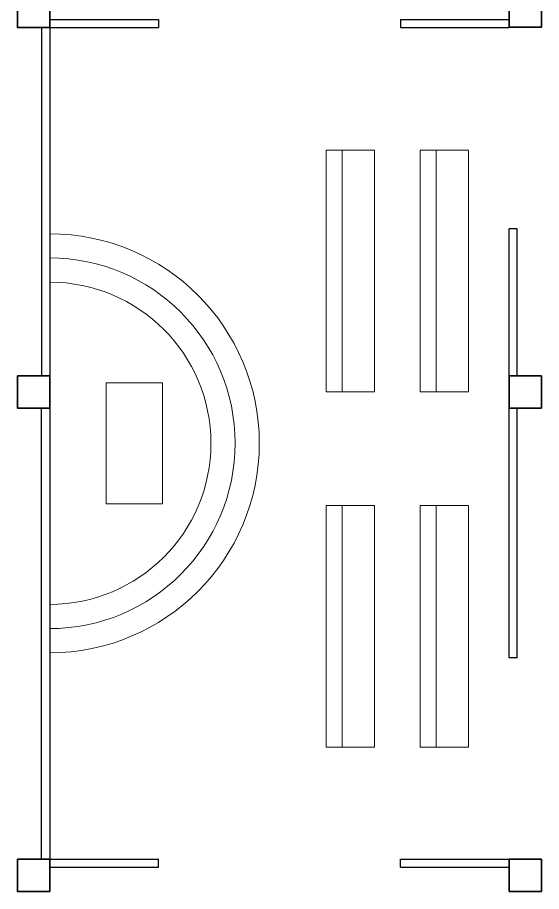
# Model space of a CAD drawing. Header units: millimetres. Extents: x 63005 to 126950, y 36019 to 74749.
# Drawn here: x 63223.28 to 63229.78, y 36152.8 to 36163.65 of the extents above; entities that cross this region are included whole.
import ezdxf

# ---------------------------------------------------------------- set-up
doc = ezdxf.new("R2010")
doc.units = ezdxf.units.MM
doc.header["$LTSCALE"] = 0.04

msp = doc.modelspace()

# ---------------------------------------------------------------- linework, layer by layer
at = {"color": 8, "lineweight": 25}
for p, q in [((63223.68, 36163.63), (63225.03, 36163.63)), ((63225.03, 36163.63), (63225.03, 36163.53)), ((63228.03, 36163.63), (63229.38, 36163.63)), ((63228.03, 36163.63), (63228.03, 36163.53)), ((63223.58, 36163.53), (63223.58, 36159.205)), ((63223.68, 36163.53), (63225.03, 36163.53)), ((63223.68, 36163.53), (63223.68, 36153.205)), ((63228.03, 36163.53), (63229.38, 36163.53)), ((63229.38, 36159.205), (63229.38, 36161.031)), ((63229.48, 36161.031), (63229.38, 36161.031)), ((63229.48, 36159.205), (63229.48, 36161.031)), ((63223.58, 36153.205), (63223.58, 36158.805)), ((63229.38, 36155.705), (63229.38, 36158.805)), ((63229.48, 36155.705), (63229.48, 36158.805)), ((63229.48, 36155.705), (63229.38, 36155.705)), ((63223.68, 36153.205), (63225.03, 36153.205)), ((63225.03, 36153.105), (63225.03, 36153.205)), ((63228.03, 36153.205), (63229.38, 36153.205)), ((63228.03, 36153.105), (63228.03, 36153.205)), ((63223.68, 36153.105), (63225.03, 36153.105)), ((63228.03, 36153.105), (63229.38, 36153.105))]:
    msp.add_line(p, q, dxfattribs=at)
at = {"color": 8, "lineweight": 9}
for p, q in [((63227.309, 36162.005), (63227.109, 36162.005)), ((63227.109, 36162.005), (63227.109, 36159.005)), ((63227.309, 36159.005), (63227.309, 36162.005)), ((63227.309, 36162.005), (63227.709, 36162.005)), ((63227.709, 36162.005), (63227.709, 36159.005)), ((63228.474, 36162.005), (63228.274, 36162.005)), ((63228.274, 36162.005), (63228.274, 36159.005)), ((63228.474, 36159.005), (63228.474, 36162.005)), ((63228.474, 36162.005), (63228.874, 36162.005)), ((63228.874, 36162.005), (63228.874, 36159.005)), ((63224.38, 36159.118), (63225.08, 36159.118)), ((63224.38, 36159.118), (63224.38, 36157.618)), ((63225.08, 36159.118), (63225.08, 36157.618)), ((63227.109, 36159.005), (63227.309, 36159.005)), ((63227.709, 36159.005), (63227.309, 36159.005)), ((63228.274, 36159.005), (63228.474, 36159.005)), ((63228.874, 36159.005), (63228.474, 36159.005)), ((63225.08, 36157.618), (63224.38, 36157.618)), ((63227.309, 36157.596), (63227.109, 36157.596)), ((63227.109, 36157.596), (63227.109, 36154.596)), ((63227.309, 36154.596), (63227.309, 36157.596)), ((63227.309, 36157.596), (63227.709, 36157.596)), ((63227.709, 36157.596), (63227.709, 36154.596)), ((63228.474, 36157.596), (63228.274, 36157.596)), ((63228.274, 36157.596), (63228.274, 36154.596)), ((63228.474, 36154.596), (63228.474, 36157.596)), ((63228.474, 36157.596), (63228.874, 36157.596)), ((63228.874, 36157.596), (63228.874, 36154.596)), ((63227.109, 36154.596), (63227.309, 36154.596)), ((63227.709, 36154.596), (63227.309, 36154.596)), ((63228.274, 36154.596), (63228.474, 36154.596)), ((63228.874, 36154.596), (63228.474, 36154.596))]:
    msp.add_line(p, q, dxfattribs=at)
at = {"color": 8, "linetype": 'ByBlock', "lineweight": 35}
for points in [[(63223.28, 36163.93), (63223.68, 36163.93), (63223.68, 36163.53), (63223.28, 36163.53)], [(63229.38, 36163.931), (63229.78, 36163.931), (63229.78, 36163.531), (63229.38, 36163.531)], [(63229.38, 36159.205), (63229.78, 36159.205), (63229.78, 36158.805), (63229.38, 36158.805)], [(63223.28, 36153.205), (63223.68, 36153.205), (63223.68, 36152.805), (63223.28, 36152.805)], [(63229.38, 36153.205), (63229.78, 36153.205), (63229.78, 36152.805), (63229.38, 36152.805)]]:
    msp.add_lwpolyline(points, close=True, dxfattribs=at)
at = {"color": 8, "lineweight": 35}
msp.add_lwpolyline([(63223.28, 36159.205), (63223.68, 36159.205), (63223.68, 36158.805), (63223.28, 36158.805)], close=True, dxfattribs=at)
at = {"color": 8, "lineweight": 9}
for radius in [2.6, 2.3, 2]:
    msp.add_arc((63223.68, 36158.368), radius, 270.0001, 90.0001, dxfattribs=at)

doc.saveas('drawing.dxf')
